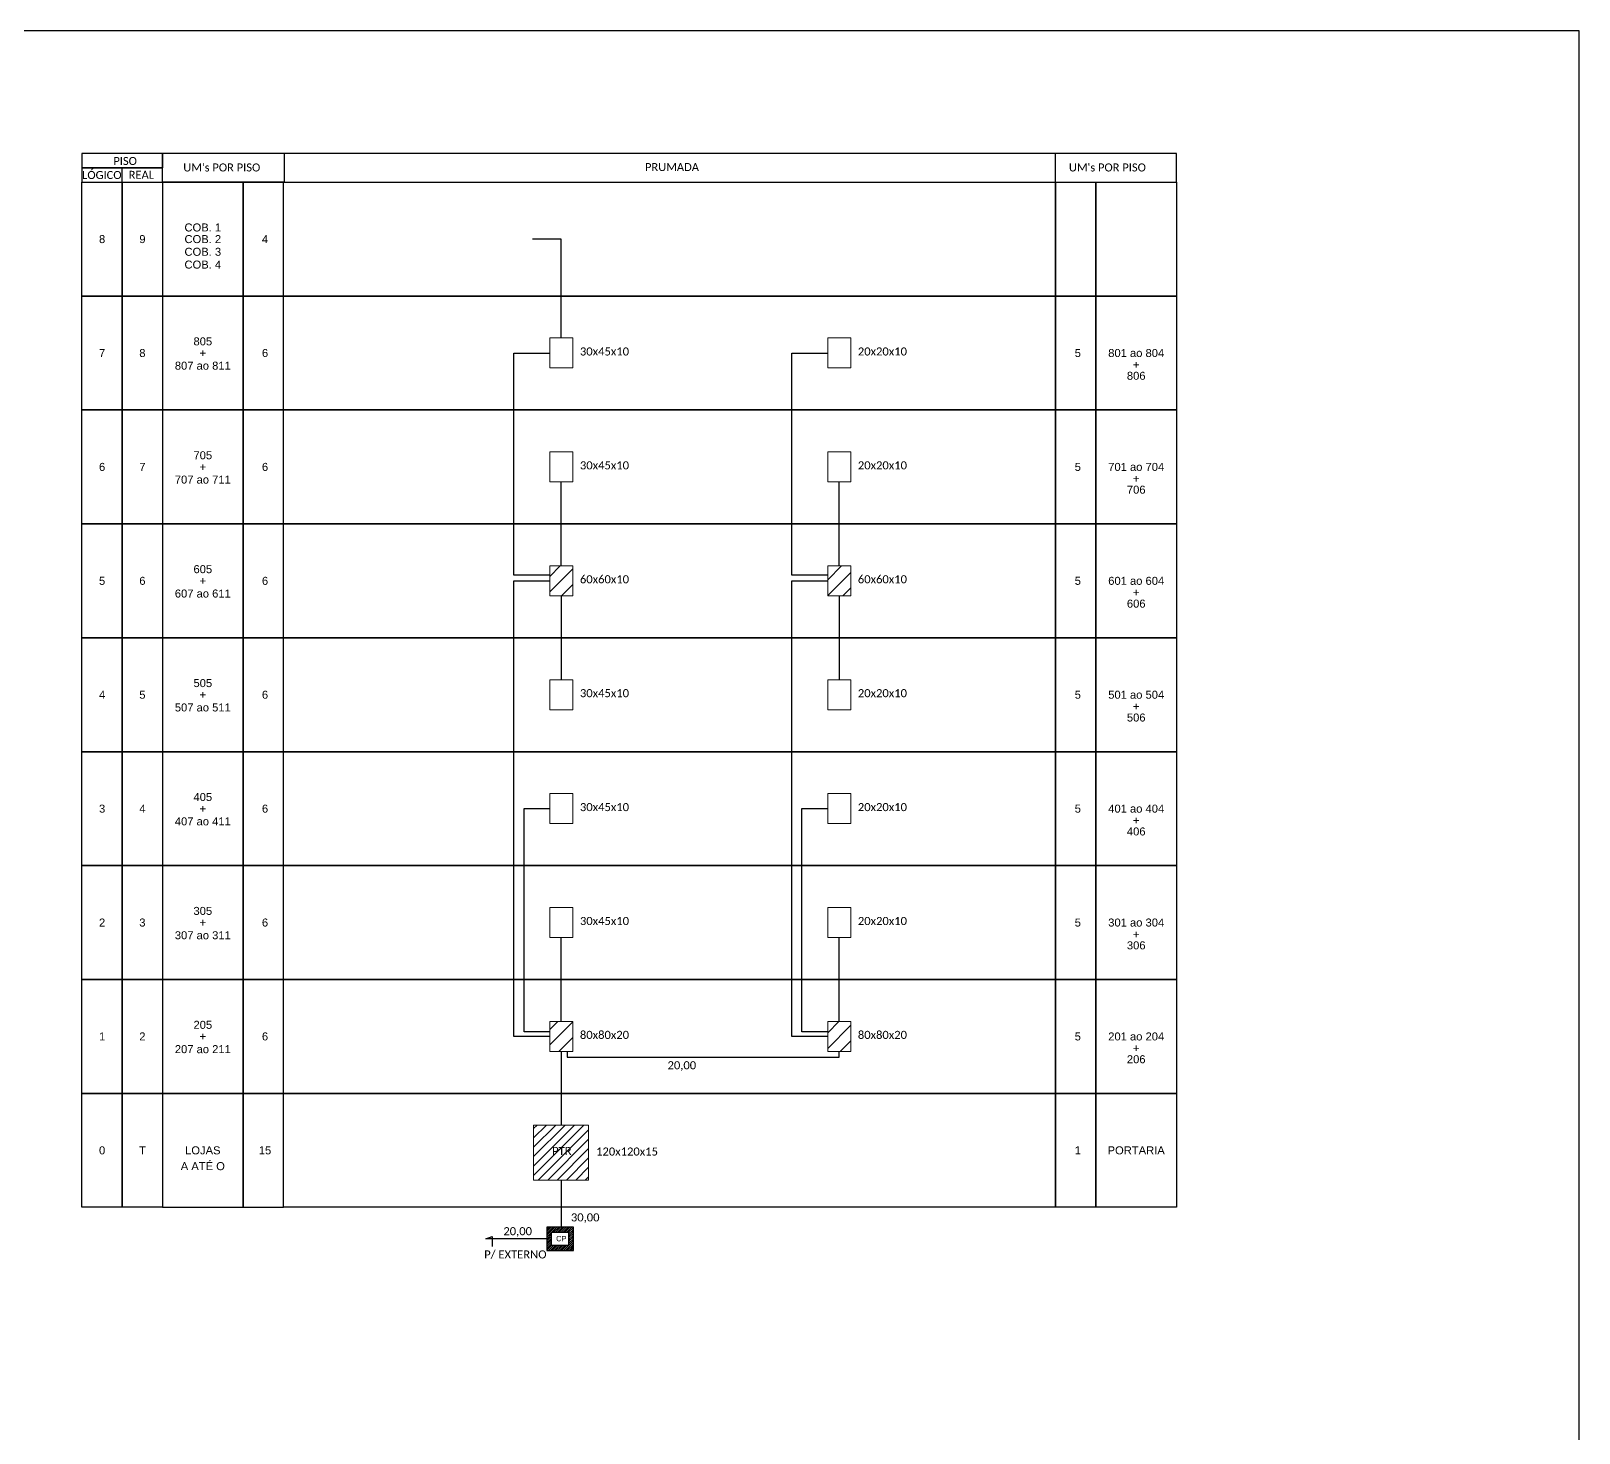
# Model space of a CAD drawing. Extents: x -89 to 749, y 705 to 1299.
# Drawn here: x 437.9 to 749.2, y 1016.9 to 1299 of the extents above; entities that cross this region are included whole.
import ezdxf
from ezdxf.enums import TextEntityAlignment as Align

# ---------------------------------------------------------------- set-up
doc = ezdxf.new("R2010")
doc.units = 0
doc.layers.add('10.1-Caixas Subterrâneas', color=5, linetype='Continuous')
doc.styles.add('ARIAL', font='arial.ttf')
doc.styles.add('WMF-Calibri0', font='calibri.ttf')

# ---------------------------------------------------------------- blocks, each defined once
blk = doc.blocks.new('*X58')
at = {"color": 0, "linetype": 'Continuous'}
for p, q in [((-1.25, 0.34099), (-0.49099, 1.1)), ((-1.25, 0.517767), (-0.667767, 1.1)), ((-1.25, 0.694544), (-0.844544, 1.1)), ((-1.25, 0.87132), (-1.02132, 1.1)), ((-1.25, 1.048097), (-1.198097, 1.1)), ((-1.25, 0.164214), (-0.8035, 0.610714)), ((-1.25, -0.012563), (-0.8035, 0.433937)), ((-1.25, -0.18934), (-0.8035, 0.25716)), ((-1.25, -0.366117), (-0.8035, 0.080383)), ((-0.789214, 0.625), (-0.314214, 1.1)), ((-0.612437, 0.625), (-0.137437, 1.1)), ((-0.43566, 0.625), (0.03934, 1.1)), ((-0.258883, 0.625), (0.216117, 1.1)), ((-0.082107, 0.625), (0.392893, 1.1)), ((0.09467, 0.625), (0.56967, 1.1)), ((0.271447, 0.625), (0.746447, 1.1)), ((0.448223, 0.625), (0.923223, 1.1)), ((0.625, 0.625), (1.1, 1.1)), ((0.801777, 0.625), (1.25, 1.073223)), ((0.8035, 0.449947), (1.25, 0.896447)), ((0.8035, 0.27317), (1.25, 0.71967)), ((0.8035, 0.096393), (1.25, 0.542893)), ((0.8035, -0.080383), (1.25, 0.366117)), ((0.8035, -0.25716), (1.25, 0.18934)), ((0.8035, -0.433937), (1.25, 0.012563)), ((-1.25, -0.542893), (-0.8035, -0.096393)), ((-1.25, -0.71967), (-0.8035, -0.27317)), ((-1.25, -0.896447), (-0.8035, -0.449947)), ((-1.25, -1.073223), (-0.801777, -0.625)), ((-1.1, -1.1), (-0.625, -0.625)), ((-0.923223, -1.1), (-0.448223, -0.625)), ((-0.746447, -1.1), (-0.271447, -0.625)), ((-0.56967, -1.1), (-0.09467, -0.625)), ((-0.392893, -1.1), (0.082107, -0.625)), ((-0.216117, -1.1), (0.258883, -0.625)), ((-0.03934, -1.1), (0.43566, -0.625)), ((0.137437, -1.1), (0.612437, -0.625)), ((0.314214, -1.1), (0.789214, -0.625)), ((0.49099, -1.1), (1.25, -0.34099)), ((0.667767, -1.1), (1.25, -0.517767)), ((0.8035, -0.610714), (1.25, -0.164214)), ((0.844544, -1.1), (1.25, -0.694544)), ((1.02132, -1.1), (1.25, -0.87132)), ((1.198097, -1.1), (1.25, -1.048097))]:
    blk.add_line(p, q, dxfattribs=at)
blk = doc.blocks.new('MANHOLE_MQ')
at = {"color": 0, "linetype": 'Continuous'}
for p, q in [((0.00000623, 0.00000569), (-0.00000627, 0.00000569)), ((-0.00000627, 0.00000569), (-0.00000627, -0.00000531)), ((-0.00000404, 0.00000331), (0.00000399, 0.00000331)), ((-0.00000404, -0.00000294), (-0.00000404, 0.00000331)), ((0.00000399, 0.00000331), (0.00000399, -0.00000294)), ((0.00000623, -0.00000531), (0.00000623, 0.00000569)), ((-0.00000627, -0.00000531), (0.00000623, -0.00000531)), ((0.00000399, -0.00000294), (-0.00000404, -0.00000294)), ((0.00000399, -0.00000294), (0.00000399, -0.00000294))]:
    blk.add_line(p, q, dxfattribs=at)
at = {"color": 0, "linetype": 'Continuous', "xscale": 5e-06, "yscale": 5e-06, "zscale": 1e-05}
blk.add_blockref('*X58', (-0.00000002, 0.00000019), dxfattribs=at)

msp = doc.modelspace()

# ---------------------------------------------------------------- hatches: boundary and pattern name
h = msp.add_hatch()
h.set_pattern_fill('ANSI31', color=1, scale=0.7, style=0)
h.set_pattern_definition([(45, (-366.6006, 503.6042), (-1.571545, 1.571545), [])])
h.paths.add_polyline_path([(602.76, 1191.4), (598.13, 1191.4), (598.13, 1185.37), (602.76, 1185.37)])
h.paths.add_polyline_path([(546.86, 1191.4), (542.23, 1191.4), (542.23, 1185.37), (546.86, 1185.37)])
h.paths.add_polyline_path([(546.86, 1099.72), (542.23, 1099.72), (542.23, 1093.68), (546.86, 1093.68)])
h.paths.add_polyline_path([(602.76, 1099.72), (598.13, 1099.72), (598.13, 1093.68), (602.76, 1093.68)])
h.paths.add_polyline_path([(548.03, 1187.45), (558.59, 1187.45), (558.59, 1189.92), (548.03, 1189.92)], flags=9)
h = msp.add_hatch()
h.set_pattern_fill('ANSI31', color=1, scale=0.42)
h.set_pattern_definition([(45, (209.8602, 2921.5407), (-0.9429269, 0.9429269), [])])
h.paths.add_polyline_path([(550.05, 1078.86), (538.99, 1078.86), (538.99, 1067.79), (550.05, 1067.79)])
h.paths.add_polyline_path([(542.3, 1072.43), (547.06, 1072.43), (547.06, 1074.87), (542.3, 1074.87)], flags=24)

# ---------------------------------------------------------------- linework, layer by layer
for points in [[(-89.32, 705.02), (749.25, 705.02), (749.25, 1299.02), (-89.32, 1299.02), (-89.32, 705.02)], [(464.35, 1268.6), (668.28, 1268.6), (668.28, 1274.36), (464.35, 1274.36), (464.35, 1274.36), (464.35, 1271.48)], [(488.89, 1268.6), (488.89, 1274.36)], [(643.96, 1268.6), (643.96, 1274.36)], [(456.25, 1268.6), (456.25, 1271.48)]]:
    msp.add_lwpolyline(points)
for points in [[(448.15, 1271.48), (464.35, 1271.48), (464.35, 1274.36), (448.15, 1274.36)], [(448.15, 1268.6), (464.35, 1268.6), (464.35, 1271.48), (448.15, 1271.48)], [(448.15, 1268.6), (456.25, 1268.6), (456.25, 1245.68), (448.15, 1245.68)], [(456.25, 1268.6), (464.35, 1268.6), (464.35, 1245.68), (456.25, 1245.68)], [(480.55, 1268.6), (464.35, 1268.6), (464.35, 1245.68), (480.55, 1245.68)], [(488.65, 1268.6), (480.55, 1268.6), (480.55, 1245.68), (488.65, 1245.68)], [(488.65, 1268.6), (643.97, 1268.6), (643.97, 1245.68), (488.65, 1245.68)], [(643.97, 1268.6), (652.08, 1268.6), (652.08, 1245.68), (643.97, 1245.68)], [(652.08, 1268.6), (668.28, 1268.6), (668.28, 1245.68), (652.08, 1245.68)], [(448.15, 1245.68), (456.25, 1245.68), (456.25, 1222.76), (448.15, 1222.76)], [(456.25, 1245.68), (464.35, 1245.68), (464.35, 1222.76), (456.25, 1222.76)], [(480.55, 1245.68), (464.35, 1245.68), (464.35, 1222.76), (480.55, 1222.76)], [(488.65, 1245.68), (480.55, 1245.68), (480.55, 1222.76), (488.65, 1222.76)], [(488.65, 1245.68), (643.97, 1245.68), (643.97, 1222.76), (488.65, 1222.76)], [(643.97, 1245.68), (652.08, 1245.68), (652.08, 1222.76), (643.97, 1222.76)], [(652.08, 1245.68), (668.28, 1245.68), (668.28, 1222.76), (652.08, 1222.76)], [(448.15, 1222.76), (456.25, 1222.76), (456.25, 1199.84), (448.15, 1199.84)], [(456.25, 1222.76), (464.35, 1222.76), (464.35, 1199.84), (456.25, 1199.84)], [(480.55, 1222.76), (464.35, 1222.76), (464.35, 1199.84), (480.55, 1199.84)], [(488.65, 1222.76), (480.55, 1222.76), (480.55, 1199.84), (488.65, 1199.84)], [(488.65, 1222.76), (643.97, 1222.76), (643.97, 1199.84), (488.65, 1199.84)], [(643.97, 1222.76), (652.08, 1222.76), (652.08, 1199.84), (643.97, 1199.84)], [(652.08, 1222.76), (668.28, 1222.76), (668.28, 1199.84), (652.08, 1199.84)], [(448.15, 1199.84), (456.25, 1199.84), (456.25, 1176.92), (448.15, 1176.92)], [(456.25, 1199.84), (464.35, 1199.84), (464.35, 1176.92), (456.25, 1176.92)], [(480.55, 1199.84), (464.35, 1199.84), (464.35, 1176.92), (480.55, 1176.92)], [(488.65, 1199.84), (480.55, 1199.84), (480.55, 1176.92), (488.65, 1176.92)], [(488.65, 1199.84), (643.97, 1199.84), (643.97, 1176.92), (488.65, 1176.92)], [(643.97, 1199.84), (652.08, 1199.84), (652.08, 1176.92), (643.97, 1176.92)], [(652.08, 1199.84), (668.28, 1199.84), (668.28, 1176.92), (652.08, 1176.92)], [(448.15, 1176.92), (456.25, 1176.92), (456.25, 1154), (448.15, 1154)], [(456.25, 1176.92), (464.35, 1176.92), (464.35, 1154), (456.25, 1154)], [(480.55, 1176.92), (464.35, 1176.92), (464.35, 1154), (480.55, 1154)], [(488.65, 1176.92), (480.55, 1176.92), (480.55, 1154), (488.65, 1154)], [(488.65, 1176.92), (643.97, 1176.92), (643.97, 1154), (488.65, 1154)], [(643.97, 1176.92), (652.08, 1176.92), (652.08, 1154), (643.97, 1154)], [(652.08, 1176.92), (668.28, 1176.92), (668.28, 1154), (652.08, 1154)], [(448.15, 1154), (456.25, 1154), (456.25, 1131.08), (448.15, 1131.08)], [(456.25, 1154), (464.35, 1154), (464.35, 1131.08), (456.25, 1131.08)], [(480.55, 1154), (464.35, 1154), (464.35, 1131.08), (480.55, 1131.08)], [(488.65, 1154), (480.55, 1154), (480.55, 1131.08), (488.65, 1131.08)], [(488.65, 1154), (643.97, 1154), (643.97, 1131.08), (488.65, 1131.08)], [(643.97, 1154), (652.08, 1154), (652.08, 1131.08), (643.97, 1131.08)], [(652.08, 1154), (668.28, 1154), (668.28, 1131.08), (652.08, 1131.08)], [(448.15, 1131.08), (456.25, 1131.08), (456.25, 1108.16), (448.15, 1108.16)], [(456.25, 1131.08), (464.35, 1131.08), (464.35, 1108.16), (456.25, 1108.16)], [(480.55, 1131.08), (464.35, 1131.08), (464.35, 1108.16), (480.55, 1108.16)], [(488.65, 1131.08), (480.55, 1131.08), (480.55, 1108.16), (488.65, 1108.16)], [(488.65, 1131.08), (643.97, 1131.08), (643.97, 1108.16), (488.65, 1108.16)], [(643.97, 1131.08), (652.08, 1131.08), (652.08, 1108.16), (643.97, 1108.16)], [(652.08, 1131.08), (668.28, 1131.08), (668.28, 1108.16), (652.08, 1108.16)], [(448.15, 1108.16), (456.25, 1108.16), (456.25, 1085.24), (448.15, 1085.24)], [(456.25, 1108.16), (464.35, 1108.16), (464.35, 1085.24), (456.25, 1085.24)], [(480.55, 1108.16), (464.35, 1108.16), (464.35, 1085.24), (480.55, 1085.24)], [(488.65, 1108.16), (480.55, 1108.16), (480.55, 1085.24), (488.65, 1085.24)], [(488.65, 1108.16), (643.97, 1108.16), (643.97, 1085.24), (488.65, 1085.24)], [(643.97, 1108.16), (652.08, 1108.16), (652.08, 1085.24), (643.97, 1085.24)], [(652.08, 1108.16), (668.28, 1108.16), (668.28, 1085.24), (652.08, 1085.24)], [(448.15, 1085.24), (456.25, 1085.24), (456.25, 1062.32), (448.15, 1062.32)], [(456.25, 1085.24), (464.35, 1085.24), (464.35, 1062.32), (456.25, 1062.32)], [(480.55, 1085.24), (464.35, 1085.24), (464.35, 1062.32), (480.55, 1062.32)], [(488.65, 1085.24), (480.55, 1085.24), (480.55, 1062.32), (488.65, 1062.32)], [(488.65, 1085.24), (643.97, 1085.24), (643.97, 1062.32), (488.65, 1062.32)], [(643.97, 1085.24), (652.08, 1085.24), (652.08, 1062.32), (643.97, 1062.32)], [(652.08, 1085.24), (668.28, 1085.24), (668.28, 1062.32), (652.08, 1062.32)]]:
    msp.add_lwpolyline(points, close=True)
at = {"color": 3}
for points in [[(544.54, 1237.24), (544.54, 1257.14), (538.78, 1257.14)], [(542.23, 1189.53), (535, 1189.53), (535, 1234.22), (542.23, 1234.22)], [(598.13, 1189.53), (590.9, 1189.53), (590.9, 1234.22), (598.13, 1234.22)], [(544.54, 1191.4), (544.54, 1208.29)], [(600.45, 1191.4), (600.45, 1208.29)], [(542.23, 1096.7), (535, 1096.7), (535, 1188.38), (542.23, 1188.38)], [(598.13, 1096.7), (590.9, 1096.7), (590.9, 1188.38), (598.13, 1188.38)], [(544.54, 1185.37), (544.54, 1168.48)], [(600.45, 1185.37), (600.45, 1168.48)], [(542.23, 1097.65), (537.06, 1097.65), (537.06, 1142.54), (542.23, 1142.54)], [(598.13, 1097.65), (592.96, 1097.65), (592.96, 1142.54), (598.13, 1142.54)], [(544.54, 1099.72), (544.54, 1116.6)], [(600.45, 1099.72), (600.45, 1116.6)], [(544.54, 1093.68), (544.52, 1078.86)], [(545.74, 1093.68), (545.74, 1092.51), (600.45, 1092.51), (600.45, 1093.68)]]:
    msp.add_lwpolyline(points, dxfattribs=at)
at = {"color": 0, "lineweight": 0}
for points in [[(542.23, 1237.24), (546.86, 1237.24), (546.86, 1231.21), (542.23, 1231.21)], [(598.13, 1237.24), (602.76, 1237.24), (602.76, 1231.21), (598.13, 1231.21)], [(542.23, 1214.32), (546.86, 1214.32), (546.86, 1208.29), (542.23, 1208.29)], [(598.13, 1214.32), (602.76, 1214.32), (602.76, 1208.29), (598.13, 1208.29)], [(542.23, 1168.48), (546.86, 1168.48), (546.86, 1162.45), (542.23, 1162.45)], [(598.13, 1168.48), (602.76, 1168.48), (602.76, 1162.45), (598.13, 1162.45)], [(542.23, 1145.56), (546.86, 1145.56), (546.86, 1139.52), (542.23, 1139.52)], [(598.13, 1145.56), (602.76, 1145.56), (602.76, 1139.52), (598.13, 1139.52)], [(542.23, 1122.64), (546.86, 1122.64), (546.86, 1116.6), (542.23, 1116.6)], [(598.13, 1122.64), (602.76, 1122.64), (602.76, 1116.6), (598.13, 1116.6)]]:
    msp.add_lwpolyline(points, close=True, dxfattribs=at)
at = {"color": 1, "lineweight": 0}
for points in [[(542.23, 1191.4), (546.86, 1191.4), (546.86, 1185.37), (542.23, 1185.37)], [(598.13, 1191.4), (602.76, 1191.4), (602.76, 1185.37), (598.13, 1185.37)], [(542.23, 1099.72), (546.86, 1099.72), (546.86, 1093.68), (542.23, 1093.68)], [(598.13, 1099.72), (602.76, 1099.72), (602.76, 1093.68), (598.13, 1093.68)], [(538.99, 1078.86), (550.05, 1078.86), (550.05, 1067.79), (538.99, 1067.79)]]:
    msp.add_lwpolyline(points, close=True, dxfattribs=at)
at = {"color": 1}
for points in [[(544.52, 1067.79), (544.52, 1058.3)], [(541.66, 1055.96), (529.39, 1055.96), (530.65, 1056.46), (530.65, 1054.45)]]:
    msp.add_lwpolyline(points, dxfattribs=at)

# ---------------------------------------------------------------- block references
at = {"layer": '10.1-Caixas Subterrâneas', "color": 30, "xscale": 426145.3499608503, "yscale": 426145.3499608503, "zscale": 426145.3499608503, "rotation": 180.0000000000628}
msp.add_blockref('MANHOLE_MQ', (544.31, 1056.04), dxfattribs=at)

# ---------------------------------------------------------------- texts
at = {"style": 'WMF-Calibri0'}
for s, height, p in [('     PISO', 1.61, (451.62, 1272.05)), ('  LÓGICO', 1.61, (447.04, 1269.23)), ('    REAL', 1.61, (455.27, 1269.27)), ("UM's POR PISO", 1.61, (468.52, 1270.75)), ('PRUMADA', 1.61, (561.38, 1270.83)), ("UM's POR PISO", 1.61, (646.64, 1270.75)), ('30x45x10', 1.622, (548.3, 1233.72)), ('20x20x10', 1.622, (604.2, 1233.72)), ('30x45x10', 1.622, (548.3, 1210.8)), ('20x20x10', 1.622, (604.2, 1210.8)), ('30x45x10', 1.622, (548.3, 1164.96)), ('20x20x10', 1.622, (604.2, 1164.96)), ('30x45x10', 1.622, (548.3, 1142.04)), ('20x20x10', 1.622, (604.2, 1142.04)), ('30x45x10', 1.622, (548.3, 1119.12)), ('20x20x10', 1.622, (604.2, 1119.12)), ('PTR', 1.622, (542.71, 1072.85)), ('120x120x15', 1.622, (551.55, 1072.73)), ('30,00', 1.622, (546.48, 1059.48)), ('20,00', 1.622, (532.9, 1056.7)), ('P/ EXTERNO', 1.622, (529.04, 1052.03))]:
    msp.add_text(s, height=height, dxfattribs=at).set_placement(p)
at = {"style": 'ARIAL'}
for s, p in [('8', (452.2, 1257.14)), ('9', (460.3, 1257.14)), ('COB. 1', (472.45, 1259.48)), ('COB. 2', (472.45, 1257.14)), ('4', (484.96, 1257.14)), ('COB. 3', (472.45, 1254.59)), ('COB. 4', (472.45, 1252.01)), ('805', (472.45, 1236.56)), ('7', (452.2, 1234.22)), ('8', (460.3, 1234.22)), ('+', (472.45, 1234.22)), ('6', (484.96, 1234.22)), ('5', (648.44, 1234.22)), ('801 ao 804', (660.18, 1234.22)), ('807 ao 811', (472.45, 1231.67)), ('806', (660.18, 1229.64)), ('+', (660.18, 1231.87)), ('705', (472.45, 1213.64)), ('6', (452.2, 1211.3)), ('7', (460.3, 1211.3)), ('+', (472.45, 1211.3)), ('6', (484.96, 1211.3)), ('5', (648.44, 1211.3)), ('701 ao 704', (660.18, 1211.3)), ('707 ao 711', (472.45, 1208.75)), ('+', (660.18, 1208.95)), ('706', (660.18, 1206.72)), ('605', (472.45, 1190.72)), ('5', (452.2, 1188.38)), ('6', (460.3, 1188.38)), ('607 ao 611', (472.45, 1185.82)), ('+', (472.45, 1188.38)), ('6', (484.96, 1188.38)), ('5', (648.44, 1188.38)), ('601 ao 604', (660.18, 1188.38)), ('+', (660.18, 1186.03)), ('606', (660.18, 1183.79)), ('505', (472.45, 1167.8)), ('4', (452.2, 1165.46)), ('5', (460.3, 1165.46)), ('+', (472.45, 1165.46)), ('6', (484.96, 1165.46)), ('5', (648.44, 1165.46)), ('501 ao 504', (660.18, 1165.46)), ('507 ao 511', (472.45, 1162.9)), ('506', (660.18, 1160.87)), ('+', (660.18, 1163.11)), ('3', (452.2, 1142.54)), ('4', (460.3, 1142.54)), ('405', (472.45, 1144.88)), ('+', (472.45, 1142.54)), ('6', (484.96, 1142.54)), ('5', (648.44, 1142.54)), ('401 ao 404', (660.18, 1142.54)), ('407 ao 411', (472.45, 1139.98)), ('+', (660.18, 1140.19)), ('406', (660.18, 1137.95)), ('305', (472.45, 1121.96)), ('2', (452.2, 1119.62)), ('3', (460.3, 1119.62)), ('307 ao 311', (472.45, 1117.06)), ('+', (472.45, 1119.62)), ('6', (484.96, 1119.62)), ('5', (648.44, 1119.62)), ('301 ao 304', (660.18, 1119.62)), ('+', (660.18, 1117.27)), ('306', (660.18, 1115.03)), ('205', (472.45, 1099.04)), ('1', (452.2, 1096.7)), ('2', (460.3, 1096.7)), ('+', (472.45, 1096.7)), ('6', (484.96, 1096.7)), ('5', (648.44, 1096.7)), ('201 ao 204', (660.18, 1096.7)), ('207 ao 211', (472.45, 1094.14)), ('206', (660.18, 1092.11)), ('+', (660.18, 1094.34)), ('0', (452.2, 1073.78)), ('T', (460.3, 1073.78)), ('LOJAS', (472.45, 1073.78)), ('15', (484.96, 1073.78)), ('1', (648.44, 1073.78)), ('PORTARIA', (660.18, 1073.78)), ('A ATÉ O', (472.45, 1070.6))]:
    msp.add_text(s, height=1.61, dxfattribs=at).set_placement(p, align=Align.MIDDLE_CENTER)
at = {"color": 1, "style": 'WMF-Calibri0'}
for s, p in [('60x60x10', (548.3, 1187.88)), ('60x60x10', (604.2, 1187.88)), ('80x80x20', (548.3, 1096.2)), ('80x80x20', (604.2, 1096.2))]:
    msp.add_text(s, height=1.622, dxfattribs=at).set_placement(p)
at = {"color": 7, "style": 'WMF-Calibri0'}
msp.add_text('20,00', height=1.622, dxfattribs=at).set_placement((565.92, 1090.09))
at = {"layer": '10.1-Caixas Subterrâneas', "color": 30, "style": 'ARIAL'}
msp.add_text('CP', height=1.066, dxfattribs=at).set_placement((543.51, 1055.49))

doc.saveas('drawing.dxf')
